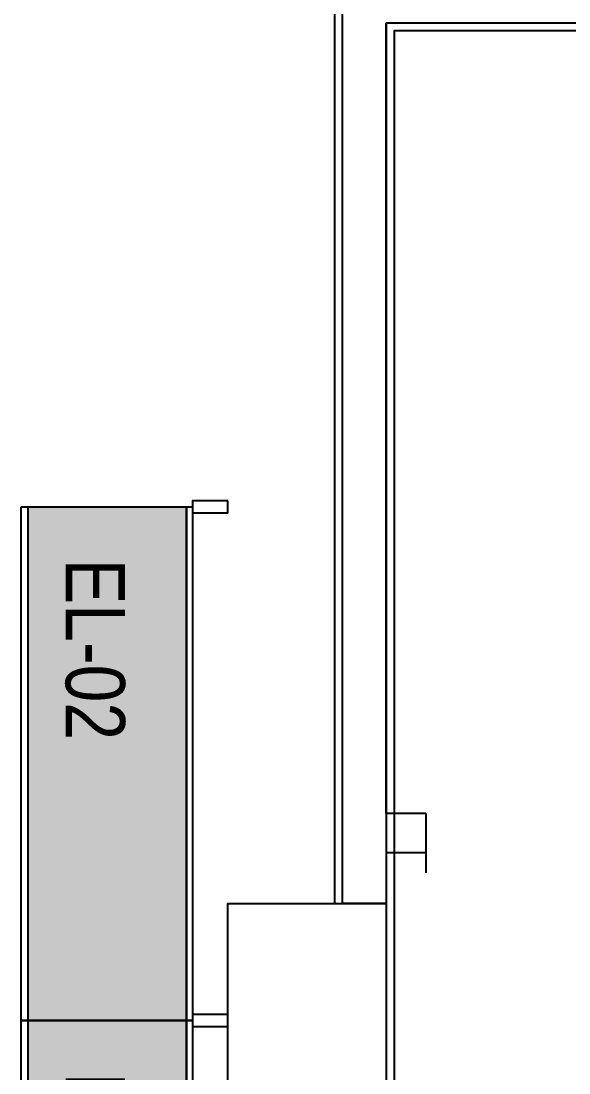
# Model space of a CAD drawing. Header units: millimetres. Extents: x 2698011 to 2856548, y 1019778 to 1210064.
# Drawn here: x 2809110 to 2810495, y 1137698 to 1140360 of the extents above; entities that cross this region are included whole.
import ezdxf
from ezdxf.enums import TextEntityAlignment as Align

# ---------------------------------------------------------------- set-up
doc = ezdxf.new("R2010")
doc.units = ezdxf.units.MM
doc.linetypes.add('CONTINUA', pattern=[0])
for name, color, linetype in [('.REVOQUE', 9, 'Continuous'), ('Arq. Pilares', 9, 'CONTINUA'), ('Bloques borde', 9, 'Continuous'), ('mampara', 9, 'Continuous'), ('Mampostería', 9, 'Continuous'), ('y-MACOTAS', 9, 'Continuous')]:
    doc.layers.add(name, color=color, linetype=linetype)
doc.layers.add('_ textos', color=9, linetype='Continuous', lineweight=5)
doc.styles.add('ARIAL NARROW', font='ARIALN.TTF')

# ---------------------------------------------------------------- blocks, each defined once
blk = doc.blocks.new('MM1300x400-90 m')
blk.add_hatch(color=256).paths.add_polyline_path([(1315, 504.8), (15, 504.8), (15, 104.8), (1315, 104.8)])
at = {"layer": 'Bloques borde'}
for p, q in [((1315, 523), (15, 523)), ((15, 523), (15, 104.8)), ((1315, 104.8), (1315, 523)), ((1315, 504.8), (15, 504.8)), ((15, 104.8), (1315, 104.8))]:
    blk.add_line(p, q, dxfattribs=at)
for points in [[(0, 0), (0, 90), (30, 90), (30, 0)], [(15, 104.8), (15, 90), (1315, 90), (1315, 104.8)], [(1300, 0), (1300, 90), (1330, 90), (1330, 0)]]:
    blk.add_lwpolyline(points, close=True, dxfattribs=at)
at = {"layer": '_ textos', "style": 'ARIAL NARROW'}
blk.add_attdef('S-01', (140.1, 262.3), '', height=150, dxfattribs=at)
blk.add_attdef('1.30X0.40M', text='', height=100, dxfattribs=at).set_placement((1297.4, 171.2), align=Align.MIDDLE_RIGHT)

msp = doc.modelspace()

# ---------------------------------------------------------------- linework, layer by layer
at = {"layer": '.REVOQUE'}
msp.add_lwpolyline([(2809903.028, 1138126.998), (2809903.007, 1140733.705), (2810053.007, 1140733.705), (2810053.007, 1140485.077), (2815516.046, 1140485.077), (2815516.108, 1131749.138), (2815366.108, 1131749.138), (2815366.046, 1140335.077), (2810053.008, 1140335.077), (2810053.049, 1121160.661), (2809903.049, 1121160.661)], dxfattribs=at)
at = {"layer": 'Arq. Pilares'}
msp.add_lwpolyline([(2810033.084, 1137626.998), (2809633.084, 1137626.998), (2809633.084, 1138126.998), (2810033.084, 1138126.998), (2810033.084, 1137626.998)], dxfattribs=at)
at = {"layer": 'mampara'}
for p, q in [((2810133.007, 1138355.077, 0), (2810032.675, 1138355.077, 0)), ((2810133.007, 1138355.077, 0), (2810133.007, 1138205.077, 0)), ((2810133.007, 1138255.077, 0), (2810032.675, 1138255.077, 0))]:
    msp.add_line(p, q, dxfattribs=at)
at = {"layer": 'Mampostería'}
for p, q in [((2811233.007, 1140355.077, 0), (2810033.007, 1140355.077)), ((2810033.007, 1138355.077, 0), (2810033.007, 1140355.077, 0))]:
    msp.add_line(p, q, dxfattribs=at)
msp.add_lwpolyline([(2809923.012, 1138126.998), (2809923.007, 1140713.705), (2810033.007, 1140713.705), (2810033.007, 1140465.077), (2815496.046, 1140465.077), (2815496.108, 1131769.138), (2815386.108, 1131769.138), (2815386.046, 1140355.077), (2810033.007, 1140355.077), (2810033.012, 1138126.998), (2809923.012, 1138126.998)], dxfattribs=at)

# ---------------------------------------------------------------- block references
at = {"layer": 'y-MACOTAS'}
ref = msp.add_blockref('MM1300x400-90 m', (2809633.084, 1139146.091), dxfattribs=dict(at, xscale=-1, rotation=89.99999971705786))
ref.add_attrib('S-01', 'EL-02', (2809222.76, 1138999.204), dxfattribs={"layer": '_ textos', "height": 150, "rotation": 270, "style": 'ARIAL NARROW'})
ref = msp.add_blockref('MM1300x400-90 m', (2809633.084, 1137846.091), dxfattribs=dict(at, xscale=-1, rotation=89.99999971705786))
ref.add_attrib('S-01', 'EL-02', (2809222.76, 1137699.204), dxfattribs={"layer": '_ textos', "height": 150, "rotation": 270, "style": 'ARIAL NARROW'})

doc.saveas('drawing.dxf')
